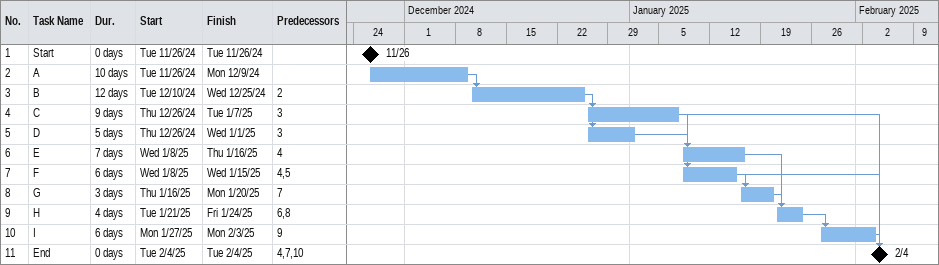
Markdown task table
| ID | Task | Duration | Start | Finish | Predecessors |
|---|---|---|---|---|---|
| 1 | Start | 0d | 2024-11-26 | 2024-11-26 |  |
| 2 | A | 10d | 2024-11-26 | 2024-12-09 |  |
| 3 | B | 12d | 2024-12-10 | 2024-12-25 | 2 |
| 4 | C | 9d | 2024-12-26 | 2025-01-07 | 3 |
| 5 | D | 5d | 2024-12-26 | 2025-01-01 | 3 |
| 6 | E | 7d | 2025-01-08 | 2025-01-16 | 4 |
| 7 | F | 6d | 2025-01-08 | 2025-01-15 | 4, 5 |
| 8 | G | 3d | 2025-01-16 | 2025-01-20 | 7 |
| 9 | H | 4d | 2025-01-21 | 2025-01-24 | 6, 8 |
| 10 | I | 6d | 2025-01-27 | 2025-02-03 | 9 |
| 11 | End | 0d | 2025-02-04 | 2025-02-04 | 4, 7, 10 |
